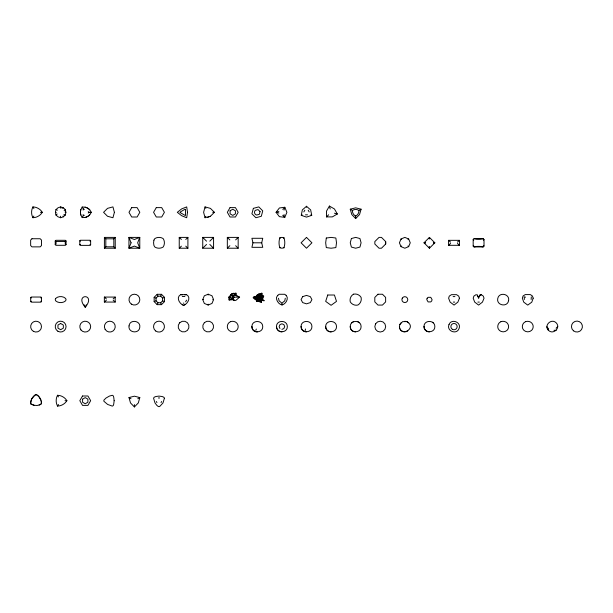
<?xml version="1.0" encoding="UTF-8"?>
<svg xmlns="http://www.w3.org/2000/svg" width="613" height="613" viewBox="0 0 613 613"><rect width="100%" height="100%" fill="white"/><g stroke="black" fill="none" stroke-linecap="round" stroke-linejoin="round"><path stroke-width="0.92" d="M55.224 244.633L55.224 241.009L55.952 240.296L65.376 240.296L66.058 241.001L66.058 244.625L65.369 245.3L55.952 245.307L55.224 244.633L56.044 244.181L56.044 241.445L55.224 241.009M66.058 241.001L65.254 241.438L65.254 244.181L66.058 244.625M154.154 301.619L154.154 297.328L157.189 294.301L161.48 294.309L164.506 297.343L164.499 301.627L161.464 304.653L157.181 304.653L154.154 301.619L156.047 300.837L157.962 302.761L160.683 302.768L162.614 300.845L162.614 298.125L160.69 296.202L157.97 296.194L156.047 298.117L156.047 300.837M281.965 304.837C279.26 304.661 275.988 300.699 276.524 297.366L277.727 295.297M285.283 298.224L284.784 300.83L281.949 303.129L279.076 300.83L278.501 298.224M548.604 328.177L548.482 330.353C553.278 335.219 561.117 327.633 556.175 322.798C551.386 317.963 543.516 325.48 548.482 330.353L547.7 329.281M531.142 299.473L531.318 296.861M256.632 298.562L255.774 299.864L256.418 299.397L256.502 301.113L257.552 301.289L257.659 300.439L258.671 300.178L259.514 301.703L261.399 302.523L261.69 300.301L261.253 299.972M139.825 397.561L138.308 402.94L134.408 406.94L130.5 402.94L128.991 397.561L134.408 396.182L139.825 397.561L137.787 398.734M185.501 215.201L185.501 209.424M361.088 209.186L359.547 214.55L355.67 218.565L351.793 214.55L350.253 209.186L355.67 207.838L361.088 209.186L358.889 210.458A5.67 5.67 0 0 0 352.452 210.458L350.253 209.186M284.041 210.106L284.807 207.263L279.39 207.976L276.065 212.313L279.39 216.65L284.807 217.362L286.899 212.313L284.807 207.263M83.138 210.098L83.307 208.979L82.188 207.033L80.87 209.585A7.019 5.21 -90 0 0 80.87 215.04L82.188 217.592L85.061 217.462A7.011 5.21 -30 0 0 89.782 214.734L91.329 212.313L89.782 209.891A7.011 5.218 30 0 0 85.061 207.163L82.188 207.033M229.614 297.152L229.132 300.002L232.856 299.734L234.066 300.6L235.905 300.347L239.622 297.152L235.124 294.884L233.377 293.282L232.082 293.727L228.787 297.152L229.132 300.002L231.653 298.876L233.653 297.152L233.139 295.428L230.802 294.83L229.614 297.152L231.653 298.876L233.101 298.945L234.618 300.27L234.066 300.6M252.954 242.802L251.912 247.323L262.747 247.323L261.713 242.802L262.747 238.288L251.912 238.288L252.954 242.802L261.713 242.802M429.177 238.848L429.422 237.392L434.839 242.802L429.422 248.219L424.004 242.802L429.422 237.392L429.675 238.848M429.675 246.763L429.422 248.219L429.177 246.763M261.115 298.316L264.05 300.745L262.264 299.995L263.705 296.087L261.659 296.34L261.828 293.221L259.184 294.776L258.862 293.865L258.295 295.887C259.575 297.006 260.425 294.079 258.862 293.865L259.69 294.968L258.901 296.179L257.031 295.673L255.452 296.677L254.188 296.439L253.215 297.795L255.031 298.385M477.519 295.152L476.056 294.669L473.88 296.102L473.198 298.209L474.692 302.094L478.615 305.09L482.462 302.094L484.032 298.209L483.282 296.094L481.167 294.669L479.795 295.152L478.607 298.462L477.512 295.152M55.423 212.313L55.959 209.608L58.036 207.784L60.649 206.895L63.269 207.784L65.346 209.608L65.882 212.313L65.346 215.025L63.269 216.841L60.649 217.73L58.036 216.841L55.959 215.025L55.423 212.313L56.281 212.642M251.912 326.668C251.682 319.748 262.862 319.848 262.747 326.668C262.893 333.495 251.797 333.472 251.912 326.668A5.364 5.364 0 0 0 257.33 331.985M276.501 326.591C276.271 319.679 287.451 319.771 287.328 326.591C287.474 333.426 276.386 333.403 276.501 326.591A5.364 5.364 0 0 0 281.919 331.917M301.267 215.332L302.347 209.914L306.5 206.274L310.653 209.914L311.733 215.332L306.5 217.109L301.267 215.332L302.148 214.826M301.083 326.591C300.853 319.679 312.032 319.771 311.917 326.591C312.063 333.426 300.968 333.403 301.083 326.591A5.364 5.364 0 0 0 306.5 331.917M325.672 326.652C325.442 319.741 336.621 319.833 336.499 326.652C336.644 333.48 325.557 333.457 325.672 326.652A5.364 5.364 0 0 0 331.081 331.97M350.253 326.591C350.023 319.687 361.241 319.733 361.088 326.591C361.249 333.418 350.023 333.457 350.253 326.591A5.241 5.241 0 0 0 353.479 331.518L355.67 331.909M399.423 326.591L399.837 324.515L402.641 321.626L406.971 321.618C417.407 327.894 400.618 338.001 399.423 326.591L399.622 327.656M424.004 326.591C423.775 319.679 434.962 319.771 434.839 326.591C434.985 333.426 423.897 333.403 424.004 326.591A5.364 5.364 0 0 0 429.422 331.917M305.174 330.599L305.519 328.966M261.69 296.347L261.828 293.221L259.805 294.332L260.05 293.834M257.851 300.301L259.613 297.075L259.184 295.765L258.517 297.795L256.288 300.646L260.065 300.638L263.192 296.278L259.628 297.366L259.184 295.765L258.38 296.286L259.82 298.883L261.069 297.795L257.506 296.807L257.031 295.673L258.004 295.772L256.77 295.259L256.449 296.133L258.004 295.772M385.669 241.583L385.669 244.028L381.478 248.219L379.033 248.219L374.834 244.028L374.834 241.583L379.033 237.392L381.478 237.392L385.669 241.583L385.669 244.028M234.902 295.589L235.928 293.167L232.082 293.727L230.802 294.83L233.653 297.152L233.101 298.945L234.066 297.152L233.139 295.428L234.902 295.589L233.377 293.282L230.802 294.83M257.506 300.247L256.502 301.113L257.943 298.263M258.724 297.619L255.452 296.677L254.824 299.106L257.077 299.297M261.828 293.221L259.628 297.366L263.192 296.278L262.395 297.795L259.184 297.795M32.941 206.895L32.098 208.926A11.785 11.785 0 0 0 32.098 215.707L32.941 217.73L35.11 217.446A11.785 11.785 0 0 0 40.987 214.052L42.32 212.313L40.987 210.573A11.785 11.785 0 0 0 35.11 207.186L32.941 206.895L33.891 208.543M57.522 395.27L56.687 397.293A11.785 11.785 0 0 0 56.687 404.074L57.522 406.105L59.699 405.814A11.785 11.785 0 0 0 65.576 402.427L66.909 400.687L65.576 398.948A11.785 11.785 0 0 0 59.699 395.554L57.522 395.27L58.473 396.918M205.033 206.895L203.616 212.313L205.033 217.73L210.435 216.251L214.412 212.313L210.435 208.382L205.033 206.895L205.884 208.374M202.742 299.611L204.328 295.788L208.159 294.202L211.983 295.788L213.577 299.611L211.983 303.443L208.159 305.029L204.328 303.443L202.742 299.611L203.57 299.611M401.009 238.978L399.423 242.802L401.009 246.633L404.841 248.219L408.672 246.633L410.258 242.802L408.672 238.978L404.841 237.392L401.009 238.978L401.668 239.629M157.181 304.653L157.962 302.761M160.69 296.202L161.48 294.309M255.767 330.392L256.349 329.043M86.333 304.768L85.238 307.266C73.468 293.206 96.969 293.129 85.238 307.266L84.119 304.776M261.973 294.861L260.173 297.198L262.395 297.795M32.941 217.73L33.891 216.083M82.188 217.592L83.307 215.653L84.372 215.24M57.522 406.105L58.473 404.457M205.033 217.73L205.884 216.259M161.043 402.572L161.648 401.515M303.818 211.937L304.83 210.175M329.411 206.06L326.507 211.087L326.507 216.895L332.315 216.895L337.342 213.991L334.437 208.964L329.411 206.06L330.185 208.964M185.601 301.765L186.628 300.125M256.502 301.113L257.399 299.726M400.963 322.829L399.837 324.515M259.69 294.968L260.74 294.47L261.261 295.228L259.628 297.366L261.299 296.286L263.705 296.087M473.175 246.066L473.175 239.545L474.048 238.672L483.144 238.672L484.009 239.545L484.009 246.066L483.144 246.939L474.048 246.939L473.175 246.066L473.734 245.453M484.009 239.545L483.458 240.158L483.144 238.672L480.699 239.154A9.417 2.904 0 0 1 476.485 239.154L474.048 238.672M104.402 248.219L105.819 246.809L105.819 238.802L104.402 237.392L115.236 237.392L115.236 248.219L104.402 248.219L104.402 237.392M115.236 248.219L113.826 246.809L113.826 238.802L115.236 237.392M187.907 237.392L187.907 248.219L179.241 248.219L179.241 237.392L187.907 237.392L185.747 239.468M179.241 248.219L181.41 246.142M202.742 248.219L202.742 237.392L213.577 237.392L213.577 248.219L202.742 248.219L206.527 244.441M209.799 241.17L213.577 237.392M227.331 248.219L227.331 237.392L238.166 237.392L238.166 248.219L227.331 248.219L229.852 245.698M235.637 239.913L238.166 237.392M283.528 238.242L283.988 237.783L281.919 237.369L279.842 237.783A15.953 15.953 0 0 0 279.842 247.79L281.919 248.204L283.988 247.79A15.953 15.953 0 0 0 283.988 237.783M279.842 247.79L280.302 247.338M326.507 216.895L328.637 214.765M401.009 246.633L401.668 245.982M408.013 239.629L408.672 238.978M257.552 301.289L258.671 300.178L259.514 301.703M259.973 296.462L261.261 295.228M556.075 328.185L557.769 326.591M259.184 300.807L258.372 301.573L257.659 300.439M104.356 302.056L115.19 302.056L115.19 297.075L104.356 297.075L104.356 302.056L106.371 300.194M448.593 245.315L459.428 245.315L459.428 240.334L448.593 240.334L448.593 245.315L450.601 243.445M115.19 297.075L113.183 298.899M459.428 240.334L457.421 242.15M277.766 295.435L279.122 294.271L284.738 294.286L286.194 295.443M184.865 304.393L183.594 305.458C179.563 303.887 175.655 297.42 180.689 294.623L186.498 294.623C191.517 297.412 187.632 303.895 183.594 305.443L182.322 304.393M90.64 244.84L90.004 245.376L80.525 245.376L79.805 244.848L79.805 240.756L80.426 240.25L90.073 240.25L90.64 240.748L90.64 244.84L89.95 244.426M41.523 301.611L40.887 302.148L31.409 302.148L30.688 301.619L30.688 297.527L31.309 297.029L40.956 297.029L41.523 297.52L41.523 301.611L40.826 301.198M55.959 215.025L57.162 214.037M64.143 210.588L65.346 209.608M62.557 208.366L63.269 207.784M88.211 213.025L89.092 212.313L91.329 212.313M282.731 209.347L284.34 208.068M180.107 212.09L185.118 209.202M351.755 322.79L353.471 321.626M407.806 330.92C405.208 332.805 401.186 331.633 399.829 328.744M89.95 241.17L90.64 240.748M40.826 297.941L41.523 297.52M79.805 244.848L80.51 244.426M30.688 301.619L31.393 301.198M255.452 296.677L257.23 297.795L254.824 299.106L256.563 298.723M207.707 217.377L210.435 216.251M162.614 298.125L164.506 297.343M281.919 329.38L283.88 328.56L284.7 326.591L283.88 324.629L281.919 323.81L279.949 324.629L279.13 326.591L279.949 328.56M38.251 395.975L37.293 395.163A1.732 1.732 0 0 0 34.91 395.109L31.562 399.201L30.688 402.457L30.964 404.082L34.052 405.262L37.125 405.507L40.297 404.618L41.477 403.638C41.554 400.044 39.661 396.327 36.389 394.695L35.815 394.688C32.55 396.205 30.612 399.929 30.658 403.461L30.956 404.082L34.052 405.27M39.148 405.078L41.477 403.638L41.24 401.415M276.065 212.313L278.907 211.554M479.795 295.152L481.167 294.669L478.96 296.608M474.048 246.939L476.485 246.457A9.417 2.912 0 0 1 480.699 246.457L483.144 246.939L483.458 245.453L484.009 246.066M425.468 242.556L424.004 242.802L425.468 243.054M433.383 243.054L434.839 242.802L433.383 242.556M184.865 294.884L186.498 294.623M254.74 297.558L253.215 297.795L257.23 297.795M254.188 296.439L256.962 296.447M453.114 296.608L454.923 296.608M477.696 296.608L478.27 296.608M40.42 212.313L42.32 212.313M212.711 212.313L214.412 212.313M305.481 214.826L307.519 214.826M105.819 238.802L113.826 238.802M56.044 241.445L65.254 241.438M105.819 246.809L113.826 246.809M182.283 296.454L184.911 296.454M228.787 297.152L239.622 297.152M212.742 299.611L213.577 299.611M453.298 302.094L454.739 302.094M477.887 302.094L479.32 302.094M183.249 303.151L183.938 303.151M158.384 397.967L159.602 397.967M65.001 400.687L66.909 400.687M553.945 330.277L556.175 330.353M259.184 294.776L259.828 294.83M259.82 298.883L258.632 298.746L260.9 299.481M404.841 321.281L406.971 321.618L408.672 322.836M180.689 294.623L182.314 294.884M261.69 300.301L264.05 300.745L261.797 299.297M525.556 297.198L524.176 296.861L524.399 299.473M334.437 213.209L337.342 213.991M260.012 297.305L261.697 297.795M257.935 295.619L256.77 295.259L256.686 296.01L258.042 297.083M55.959 209.608L57.415 210.152M63.89 214.473L65.346 215.025M65.024 211.991L65.882 212.313M83.307 208.979L84.372 209.385M276.992 212.313L278.907 213.071M185.118 215.424L180.107 212.535M162.614 300.845L164.499 301.627M154.154 297.328L156.047 298.117M261.184 298.477L262.51 299.052M310.852 214.826L311.733 215.332M128.991 397.561L131.021 398.734M79.805 240.756L80.51 241.17M30.688 297.527L31.393 297.949M432.387 322.239L433.253 322.836M357.8 321.61L359.494 322.79M282.731 215.278L284.807 217.362M88.203 211.6L89.092 212.313M450.601 242.15L448.593 240.334M106.371 298.899L104.356 297.075M457.421 243.445L459.428 245.315M113.183 300.194L115.19 302.056M181.41 239.468L179.241 237.392M185.747 246.142L187.907 248.219M257.506 296.807L258.517 297.795M408.013 245.982L408.672 246.633M279.842 237.783L280.302 238.242M283.528 247.338L283.988 247.79M227.331 237.392L229.852 239.913M235.637 245.698L238.166 248.219M202.742 237.392L206.527 241.17M209.799 244.441L213.577 248.219M473.175 239.545L473.734 240.158M237.423 296.577L236.48 295.428L235.928 293.167M39.002 396.764L41.017 400.312M259.567 299.91L260.065 300.638M258.464 295.872L257.728 294.661L259.015 295.65L257.728 294.661L258.081 295.91M308.17 210.175L309.182 211.937M156.33 401.515L156.943 402.572M286.194 295.297L287.221 297.351C287.704 300.837 285.114 303.979 281.965 305.105L281.949 303.519M260.671 299.757L261.582 301.941M157.189 294.301L157.97 296.194M160.683 302.768L161.464 304.653M260.18 299.481L261.399 302.523M261.069 297.795L261.383 299.09M546.934 326.591L547.256 328.039M60.649 206.895L60.909 208.428M60.396 216.197L60.649 217.73M63.116 215.937L63.269 216.841M83.138 214.527L83.307 215.653M284.041 214.519L284.34 216.558M358.889 210.458A5.67 5.67 0 0 1 355.67 216.029L355.67 218.565M306.5 206.274L306.5 207.294M208.159 294.202L208.159 295.029M208.159 304.201L208.159 305.029M134.408 404.595L134.408 406.94M89.782 214.734A6.896 5.027 -30 0 1 85.061 217.462M85.061 207.163A6.896 5.027 30 0 1 89.782 209.891M80.87 215.04A6.896 5.027 -90 0 1 80.87 209.585M355.67 216.029A5.67 5.67 0 0 1 352.452 210.458M82.579 399.155L82.579 402.22L85.238 403.752L87.897 402.22L87.897 399.155L85.238 397.615L82.579 399.155M230.09 210.78L230.09 213.845L232.748 215.385L235.407 213.845L235.407 210.78L232.748 209.248L230.09 210.78M260.058 211.585L259.33 214.312L256.602 215.04L255.337 214.305A2.812 2.812 0 0 1 255.337 210.32L258.058 209.585L260.058 211.585M114.148 400.695L113.719 404.212L113.252 405.576L112.317 406.113L107.643 404.45L103.873 401.239L103.873 400.159L105.988 398.052L109.436 396.067L112.317 395.285L113.252 395.822L113.719 397.186L114.148 400.695M129.036 325.917C127.811 332.798 139.182 334.292 139.779 327.327C141.005 320.453 129.634 318.952 129.036 325.917M187.494 212.313L186.704 217.73L181.617 215.707L177.318 212.313L181.617 208.918L186.704 206.895L187.494 212.313M153.924 240.135L153.572 242.802L153.924 245.476L154.805 246.993C157.204 248.633 160.775 248.633 163.181 246.993C164.82 244.587 164.82 241.024 163.181 238.618C160.775 236.978 157.204 236.978 154.805 238.618L153.924 240.135M164.407 398.235L162.966 402.979L159.579 406.603L158.407 406.603L156.928 405.469L155.02 402.979L153.572 398.235L154.154 397.224L155.878 396.511L158.989 396.098L162.1 396.511L163.824 397.224L164.407 398.235M326.3 238.02L325.672 242.802L326.3 247.591L331.081 248.219L335.87 247.591L336.499 242.802L335.87 238.02L331.081 237.392L326.3 238.02M449.015 324.53C446.18 330.851 456.493 335.165 459.007 328.714C461.834 322.4 451.528 318.078 449.015 324.53M459.444 298.209L457.88 302.094L454.064 305.09L450.111 302.094L448.609 298.209L449.291 296.102L451.475 294.669L456.585 294.669L458.693 296.094L459.444 298.209M533.187 298.179L531.778 302.155L527.739 305.105L523.763 302.155L522.353 298.179L523.058 296.002L525.241 294.592L530.368 294.592L532.421 296.002L533.187 298.179M114.401 212.313L112.945 217.73L107.536 216.282L103.566 212.313L107.536 208.351L112.945 206.895L114.401 212.313M253.368 208.351L251.912 213.768L255.882 217.73L261.299 216.282L262.747 210.864L258.786 206.895L253.368 208.351M351.395 238.534L350.253 242.802L351.395 247.077L355.67 248.219L359.938 247.077L361.088 242.802L359.938 238.534L355.67 237.392L351.395 238.534M375.562 323.902L374.834 326.614L375.562 329.319L377.547 331.304L380.252 332.024L382.964 331.304L384.949 329.319L385.669 326.614L384.949 323.902L382.964 321.917L380.252 321.197L377.547 321.917L375.562 323.902M402.281 298.14L401.89 299.619L402.281 301.098L403.362 302.178L404.841 302.569L406.312 302.178L407.392 301.098L407.791 299.619L407.392 298.14L406.312 297.06L404.841 296.669L403.362 297.06L402.281 298.14M427.131 298.293L426.771 299.619L428.096 301.918L430.747 301.918L431.721 300.945L432.073 299.619L430.747 297.32L428.096 297.32L427.131 298.293M327.74 295.014L325.672 301.381L331.081 305.312L336.499 301.381L334.43 295.014L327.74 295.014M55.653 298.454L55.231 299.619L55.645 300.822C58.289 303.259 62.986 303.243 65.622 300.822L66.066 299.619L65.622 298.447C63.055 295.949 58.212 295.926 55.653 298.454M131.067 242.809L128.945 248.219L139.779 248.219L139.779 237.392L128.945 237.392L128.945 248.219L134.362 246.097L139.779 248.219L137.649 242.802L139.779 237.392L134.362 239.514L128.945 237.392L131.067 242.809M508.591 300.676C507.395 307.688 496.116 305.397 497.756 298.462C499.089 291.612 510.1 293.865 508.591 300.676M302.669 296.638L301.083 299.619L302.669 302.6L306.5 303.841L310.331 302.6L311.917 299.619L310.331 296.638L306.5 295.397L302.669 296.638M131.695 207.623L128.991 212.313L131.695 217.002L137.113 217.002L139.825 212.313L137.113 207.623L131.695 207.623M156.284 207.623L153.572 212.313L156.284 217.002L161.702 217.002L164.407 212.313L161.702 207.623L156.284 207.623M82.525 395.998L79.82 400.687L82.525 405.377L87.943 405.377L90.655 400.687L87.943 395.998L82.525 395.998M230.036 207.623L227.331 212.313L230.036 217.002L235.453 217.002L238.166 212.313L235.453 207.623L230.036 207.623M179.747 322.722L178.345 325.151L178.345 327.955L179.747 330.376L182.176 331.779L184.98 331.779L187.402 330.376L188.804 327.955L188.804 325.151L187.402 322.722L184.98 321.319L182.176 321.319L179.747 322.722M204.328 322.722L202.926 325.151L202.926 327.955L204.328 330.376L206.757 331.779L209.562 331.779L211.991 330.376L213.393 327.955L213.393 325.151L211.991 322.722L209.562 321.319L206.757 321.319L204.328 322.722M31.968 238.741L30.65 240.058L30.65 245.545L31.968 246.87L40.167 246.87L41.485 245.545L41.485 240.058L40.167 238.741L31.968 238.741M306.5 237.392L301.083 242.802L306.5 248.219L311.917 242.802L306.5 237.392M377.976 294.24L374.804 297.412L374.804 301.902L377.976 305.075L382.458 305.075L385.631 301.902L385.631 297.412L382.458 294.24L377.976 294.24M230.549 321.633L228.879 322.79A5.502 5.502 0 0 0 227.745 328.721C229.231 332.077 233.974 332.89 236.572 330.353A5.18 5.18 0 0 0 237.721 324.522C236.564 321.741 233.292 320.706 230.549 321.633M500.982 321.633L499.311 322.79A5.502 5.502 0 0 0 498.177 328.721C499.664 332.077 504.407 332.89 507.012 330.353A5.18 5.18 0 0 0 508.154 324.522C506.997 321.741 503.725 320.706 500.982 321.633M525.571 321.633L523.9 322.79A5.502 5.502 0 0 0 522.759 328.721C524.253 332.077 528.988 332.89 531.594 330.353A5.18 5.18 0 0 0 532.735 324.522C531.578 321.741 528.306 320.706 525.571 321.633M60.649 323.488L57.959 325.043L57.959 328.147L60.649 329.702L63.346 328.147L63.346 325.043L60.649 323.488M131.374 304.109A5.417 5.417 0 0 0 139.81 300.002A5.417 5.417 0 0 0 132.04 294.746A5.417 5.417 0 0 0 131.374 304.109M353.425 294.202A7.027 7.027 0 0 0 350.253 301.864A7.027 7.027 0 0 0 357.915 305.036A7.027 7.027 0 0 0 361.088 297.374A7.027 7.027 0 0 0 353.425 294.202M33.355 331.311A5.417 5.417 0 0 0 41.485 326.622A5.417 5.417 0 0 0 33.355 321.932A5.417 5.417 0 0 0 33.355 331.311M57.944 331.288A5.417 5.417 0 0 0 66.066 326.599A5.417 5.417 0 0 0 57.944 321.902A5.417 5.417 0 0 0 57.944 331.288M80.939 329.924A5.417 5.417 0 0 0 90.241 328.698A5.417 5.417 0 0 0 84.533 321.25A5.417 5.417 0 0 0 80.939 329.924M105.129 329.334A5.417 5.417 0 0 0 114.516 329.334A5.417 5.417 0 0 0 109.819 321.204A5.417 5.417 0 0 0 105.129 329.334M155.664 330.959A5.463 5.463 0 0 0 164.407 327.334A5.463 5.463 0 0 0 156.897 321.572A5.463 5.463 0 0 0 155.664 330.959M452.425 329.342A3.149 3.149 0 0 0 457.16 326.637A3.149 3.149 0 0 0 452.448 323.894A3.149 3.149 0 0 0 452.425 329.342M573.484 330.813A5.486 5.486 0 0 0 582.35 327.411A5.486 5.486 0 0 0 574.971 321.434A5.486 5.486 0 0 0 573.484 330.813"/></g></svg>
